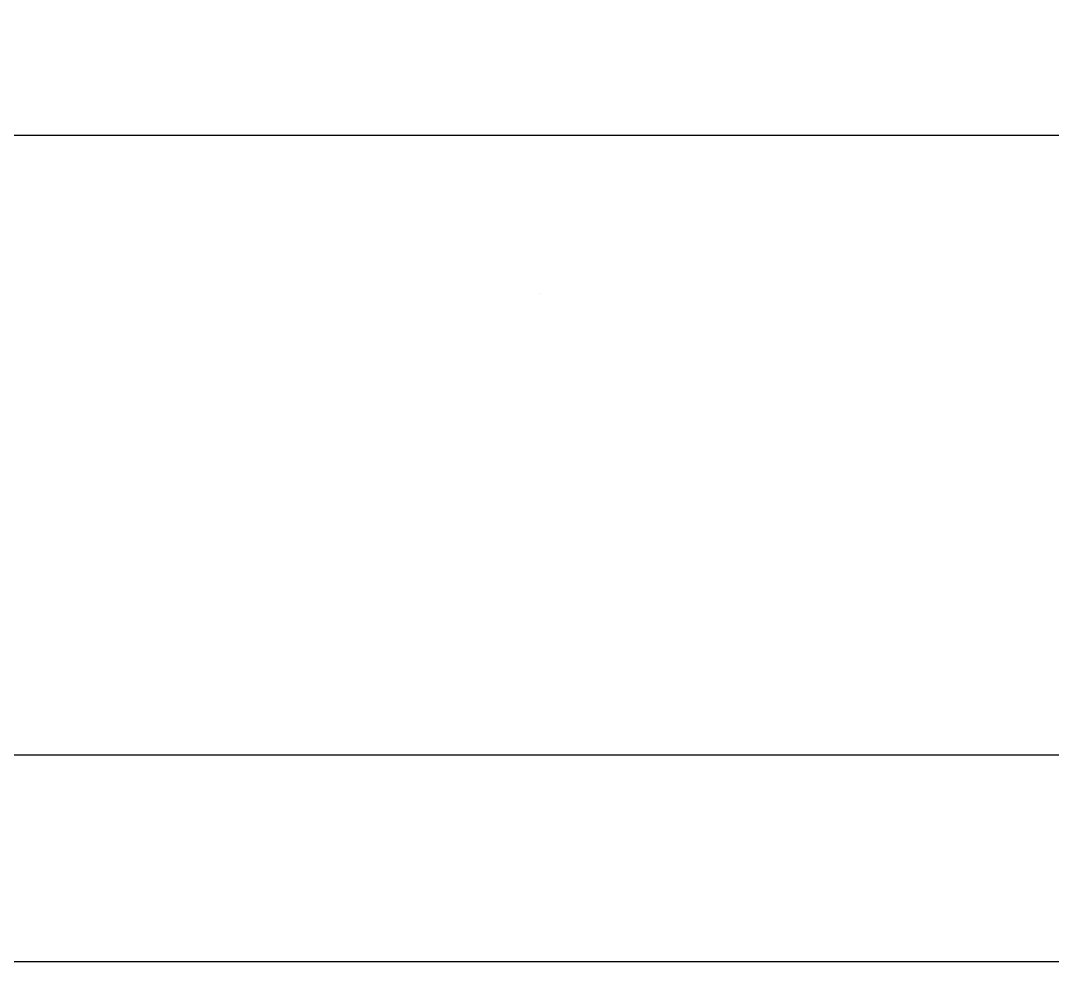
# Model space of a CAD drawing. Extents: x 0.2 to 49.5, y 17.6 to 52.5.
# Drawn here: x 40.848 to 43.781, y 17.644 to 20.318 of the extents above; entities that cross this region are included whole.
import ezdxf

# ---------------------------------------------------------------- set-up
doc = ezdxf.new("R2010")
doc.units = 0
doc.layers.get('0').update_dxf_attribs({"linetype": 'CONTINUOUS'})

msp = doc.modelspace()

# ---------------------------------------------------------------- linework, layer by layer
at = {"color": 7, "const_width": 0.0000000783}
for points in [[(40.9287, 20.1186), (40.9287, 20.3182), (40.9508, 20.3182), (40.9508, 20.1186), (40.9287, 20.1186)], [(41.0699, 20.1364), (41.0618, 20.1295), (41.0539, 20.124), (41.0463, 20.1201), (41.0385, 20.1174), (41.0304, 20.1158), (41.0219, 20.1153), (41.0088, 20.1166), (40.9978, 20.1205), (40.989, 20.127), (40.9826, 20.1354), (40.9788, 20.1454), (40.9775, 20.1567), (40.978, 20.1636), (40.9794, 20.17), (40.9818, 20.1761), (40.985, 20.1816), (40.9888, 20.1863), (40.9932, 20.1902), (40.9981, 20.1934), (41.0034, 20.1961), (41.0091, 20.1982), (41.0141, 20.1995), (41.0207, 20.2007), (41.0287, 20.2019), (41.0449, 20.2044), (41.058, 20.2072), (41.068, 20.2103), (41.0681, 20.2133), (41.0681, 20.2154), (41.0681, 20.2167), (41.0674, 20.2257), (41.0654, 20.2328), (41.0619, 20.2378), (41.0553, 20.2425), (41.047, 20.2452), (41.0368, 20.2462), (41.0273, 20.2455), (41.0196, 20.2435), (41.0138, 20.2401), (41.0093, 20.235), (41.0056, 20.2279), (41.0028, 20.2187), (40.9813, 20.2219), (40.9837, 20.2315), (40.9869, 20.2398), (40.9909, 20.2468), (40.9961, 20.2526), (41.0026, 20.2574), (41.0104, 20.2613), (41.0194, 20.2642), (41.0292, 20.2659), (41.04, 20.2664), (41.0504, 20.266), (41.0594, 20.2645), (41.067, 20.2621), (41.0734, 20.2589), (41.0785, 20.2553), (41.0824, 20.2511), (41.0853, 20.2463), (41.0876, 20.2408), (41.0892, 20.2344), (41.0898, 20.2291), (41.0902, 20.2216), (41.0903, 20.2118), (41.0903, 20.1792), (41.0905, 20.1592), (41.0909, 20.1448), (41.0917, 20.1359), (41.093, 20.13), (41.0948, 20.1242), (41.0973, 20.1186), (41.0743, 20.1186), (41.0723, 20.124), (41.0708, 20.1299), (41.0699, 20.1364)], [(41.2833, 20.1651), (41.3061, 20.162), (41.3015, 20.1483), (41.2948, 20.1368), (41.2861, 20.1276), (41.2755, 20.1208), (41.2631, 20.1167), (41.2489, 20.1153), (41.2311, 20.1175), (41.2161, 20.124), (41.2036, 20.1349), (41.1943, 20.1496), (41.1887, 20.1679), (41.1869, 20.1897), (41.1887, 20.2122), (41.1944, 20.231), (41.2038, 20.2463), (41.2162, 20.2575), (41.2308, 20.2642), (41.2476, 20.2664), (41.264, 20.2642), (41.2782, 20.2577), (41.2903, 20.2467), (41.2995, 20.2317), (41.305, 20.2132), (41.3068, 20.1912), (41.3068, 20.1895), (41.3068, 20.1873), (41.3067, 20.1846), (41.2097, 20.1846), (41.2115, 20.17), (41.2156, 20.1578), (41.2218, 20.1481), (41.2297, 20.1411), (41.2387, 20.1369), (41.249, 20.1355), (41.2567, 20.1363), (41.2636, 20.1386), (41.2697, 20.1425), (41.275, 20.1482), (41.2796, 20.1557), (41.2833, 20.1651)], [(41.3338, 20.1186), (41.3338, 20.2632), (41.3535, 20.2632), (41.3535, 20.2429), (41.358, 20.2495), (41.3635, 20.2552), (41.3698, 20.26), (41.3769, 20.2636), (41.3846, 20.2657), (41.393, 20.2664), (41.402, 20.2657), (41.4099, 20.2635), (41.4167, 20.2598), (41.4222, 20.2547), (41.4266, 20.2485), (41.4297, 20.2411), (41.441, 20.2552), (41.4544, 20.2636), (41.4699, 20.2664), (41.4818, 20.2651), (41.4917, 20.2611), (41.4997, 20.2545), (41.5055, 20.2452), (41.5089, 20.2329), (41.5101, 20.2178), (41.5101, 20.1186), (41.4882, 20.1186), (41.4882, 20.2097), (41.4879, 20.2186), (41.4872, 20.2256), (41.486, 20.2308), (41.4842, 20.2349), (41.4816, 20.2383), (41.4782, 20.2412), (41.4743, 20.2434), (41.4698, 20.2448), (41.465, 20.2452), (41.4564, 20.2441), (41.4488, 20.2407), (41.4422, 20.2351), (41.4372, 20.2269), (41.4342, 20.2161), (41.4331, 20.2026), (41.4331, 20.1186), (41.4111, 20.1186), (41.4111, 20.2125), (41.4105, 20.2225), (41.4087, 20.2307), (41.4057, 20.237), (41.4013, 20.2416), (41.3955, 20.2443), (41.3881, 20.2452), (41.382, 20.2446), (41.3763, 20.2428), (41.3708, 20.2398), (41.3661, 20.2356), (41.3622, 20.2303), (41.3594, 20.2238), (41.3574, 20.2158), (41.3562, 20.2057), (41.3558, 20.1936), (41.3558, 20.1186), (41.3338, 20.1186)], [(41.5428, 20.0632), (41.5428, 20.2632), (41.5629, 20.2632), (41.5629, 20.2444), (41.5678, 20.2511), (41.5732, 20.2566), (41.579, 20.2609), (41.5853, 20.264), (41.5926, 20.2658), (41.6006, 20.2664), (41.6113, 20.2654), (41.6211, 20.2622), (41.63, 20.2569), (41.6378, 20.2497), (41.6443, 20.2407), (41.6493, 20.23), (41.6529, 20.2181), (41.6551, 20.2054), (41.6558, 20.192), (41.655, 20.1777), (41.6526, 20.1643), (41.6486, 20.152), (41.6431, 20.1411), (41.6362, 20.132), (41.6278, 20.1248), (41.6185, 20.1195), (41.6089, 20.1164), (41.599, 20.1153), (41.5919, 20.1159), (41.5853, 20.1176), (41.5793, 20.1205), (41.5738, 20.1242), (41.569, 20.1286), (41.5649, 20.1336), (41.5649, 20.0632), (41.5428, 20.0632)], [(41.6821, 20.1186), (41.6821, 20.2632), (41.702, 20.2632), (41.702, 20.2412), (41.7069, 20.2503), (41.7116, 20.2571), (41.716, 20.2615), (41.7204, 20.2643), (41.7251, 20.2659), (41.7301, 20.2664), (41.7376, 20.2656), (41.7452, 20.2629), (41.7528, 20.2585), (41.7452, 20.2358), (41.7398, 20.2388), (41.7344, 20.2405), (41.729, 20.2411), (41.7244, 20.2406), (41.7201, 20.239), (41.7161, 20.2363), (41.7126, 20.2326), (41.7098, 20.2282), (41.7078, 20.2229), (41.7058, 20.2139), (41.7046, 20.2044), (41.7042, 20.1943), (41.7042, 20.1186), (41.6821, 20.1186)], [(41.855, 20.1651), (41.8778, 20.162), (41.8732, 20.1483), (41.8665, 20.1368), (41.8578, 20.1276), (41.8472, 20.1208), (41.8348, 20.1167), (41.8206, 20.1153), (41.8029, 20.1175), (41.7878, 20.124), (41.7753, 20.1349), (41.766, 20.1496), (41.7604, 20.1679), (41.7586, 20.1897), (41.7605, 20.2122), (41.7661, 20.231), (41.7755, 20.2463), (41.7879, 20.2575), (41.8025, 20.2642), (41.8193, 20.2664), (41.8357, 20.2642), (41.8499, 20.2577), (41.862, 20.2467), (41.8712, 20.2317), (41.8767, 20.2132), (41.8785, 20.1912), (41.8785, 20.1895), (41.8785, 20.1873), (41.8784, 20.1846), (41.7814, 20.1846), (41.7833, 20.17), (41.7873, 20.1578), (41.7935, 20.1481), (41.8014, 20.1411), (41.8104, 20.1369), (41.8207, 20.1355), (41.8284, 20.1363), (41.8353, 20.1386), (41.8414, 20.1425), (41.8467, 20.1482), (41.8513, 20.1557), (41.855, 20.1651)], [(41.8967, 20.1617), (41.9185, 20.1656), (41.9204, 20.1566), (41.9238, 20.1492), (41.9287, 20.1432), (41.935, 20.1389), (41.9429, 20.1363), (41.9522, 20.1355), (41.9614, 20.1362), (41.9689, 20.1385), (41.9747, 20.1423), (41.9788, 20.1472), (41.9812, 20.1526), (41.9821, 20.1585), (41.9813, 20.1636), (41.9792, 20.168), (41.9756, 20.1715), (41.971, 20.1739), (41.9635, 20.1767), (41.953, 20.1799), (41.9385, 20.1842), (41.9273, 20.1881), (41.9194, 20.1916), (41.9136, 20.1954), (41.9089, 20.1999), (41.9052, 20.2054), (41.9025, 20.2114), (41.9009, 20.2179), (41.9003, 20.2248), (41.9008, 20.2311), (41.9021, 20.237), (41.9043, 20.2427), (41.9073, 20.2479), (41.9109, 20.2524), (41.9152, 20.2564), (41.919, 20.259), (41.9237, 20.2614), (41.9292, 20.2635), (41.9353, 20.2651), (41.9416, 20.2661), (41.9482, 20.2664), (41.958, 20.2659), (41.967, 20.2643), (41.9751, 20.2615), (41.9822, 20.2579), (41.9879, 20.2535), (41.9922, 20.2483), (41.9955, 20.2421), (41.9981, 20.2346), (41.9998, 20.2259), (41.9783, 20.2226), (41.9767, 20.2295), (41.9738, 20.2353), (41.9697, 20.24), (41.9644, 20.2435), (41.9578, 20.2456), (41.9498, 20.2463), (41.9407, 20.2457), (41.9334, 20.2438), (41.9281, 20.2407), (41.9245, 20.2368), (41.9224, 20.2324), (41.9217, 20.2276), (41.922, 20.2246), (41.9229, 20.2217), (41.9244, 20.2191), (41.9265, 20.2166), (41.9293, 20.2144), (41.9328, 20.2125), (41.9364, 20.2112), (41.9429, 20.2091), (41.9523, 20.2063), (41.9663, 20.2019), (41.9772, 20.1981), (41.9849, 20.1949), (41.9907, 20.1915), (41.9955, 20.1872), (41.9995, 20.182), (42.0024, 20.1759), (42.0041, 20.169), (42.0047, 20.1611), (42.004, 20.1531), (42.0019, 20.1454), (41.9983, 20.138), (41.9934, 20.1313), (41.9872, 20.1257), (41.9797, 20.1212), (41.9713, 20.118), (41.9621, 20.116), (41.9523, 20.1153), (41.9367, 20.1166), (41.9238, 20.1205), (41.9136, 20.127), (41.9058, 20.1361), (41.9002, 20.1477), (41.8967, 20.1617)], [(42.1159, 20.1364), (42.1078, 20.1295), (42.0999, 20.124), (42.0923, 20.1201), (42.0845, 20.1174), (42.0764, 20.1158), (42.068, 20.1153), (42.0548, 20.1166), (42.0438, 20.1205), (42.035, 20.127), (42.0286, 20.1354), (42.0248, 20.1454), (42.0235, 20.1567), (42.024, 20.1636), (42.0254, 20.17), (42.0278, 20.1761), (42.031, 20.1816), (42.0348, 20.1863), (42.0392, 20.1902), (42.0441, 20.1934), (42.0494, 20.1961), (42.0551, 20.1982), (42.0601, 20.1995), (42.0667, 20.2007), (42.0747, 20.2019), (42.0909, 20.2044), (42.104, 20.2072), (42.114, 20.2103), (42.1141, 20.2133), (42.1141, 20.2154), (42.1141, 20.2167), (42.1134, 20.2257), (42.1114, 20.2328), (42.1079, 20.2378), (42.1013, 20.2425), (42.093, 20.2452), (42.0828, 20.2462), (42.0733, 20.2455), (42.0656, 20.2435), (42.0598, 20.2401), (42.0553, 20.235), (42.0516, 20.2279), (42.0488, 20.2187), (42.0273, 20.2219), (42.0297, 20.2315), (42.0329, 20.2398), (42.037, 20.2468), (42.0421, 20.2526), (42.0486, 20.2574), (42.0564, 20.2613), (42.0654, 20.2642), (42.0752, 20.2659), (42.086, 20.2664), (42.0964, 20.266), (42.1054, 20.2645), (42.113, 20.2621), (42.1194, 20.2589), (42.1245, 20.2553), (42.1284, 20.2511), (42.1313, 20.2463), (42.1336, 20.2408), (42.1352, 20.2344), (42.1358, 20.2291), (42.1362, 20.2216), (42.1363, 20.2118), (42.1363, 20.1792), (42.1365, 20.1592), (42.1369, 20.1448), (42.1377, 20.1359), (42.139, 20.13), (42.1408, 20.1242), (42.1433, 20.1186), (42.1203, 20.1186), (42.1183, 20.124), (42.1168, 20.1299), (42.1159, 20.1364)], [(41.2835, 20.2048), (41.282, 20.2159), (41.2792, 20.225), (41.2752, 20.2321), (41.2675, 20.24), (41.2584, 20.2447), (41.2479, 20.2463), (41.2383, 20.245), (41.2298, 20.2413), (41.2223, 20.235), (41.2165, 20.2266), (41.2126, 20.2165), (41.2109, 20.2048), (41.2835, 20.2048)], [(41.5628, 20.1901), (41.5639, 20.1731), (41.5673, 20.1593), (41.5729, 20.1488), (41.5802, 20.1414), (41.5884, 20.137), (41.5976, 20.1355), (41.6069, 20.137), (41.6153, 20.1416), (41.6228, 20.1493), (41.6286, 20.1602), (41.6321, 20.1745), (41.6332, 20.1921), (41.6321, 20.209), (41.6287, 20.2228), (41.623, 20.2335), (41.6157, 20.2411), (41.6076, 20.2457), (41.5986, 20.2472), (41.5895, 20.2456), (41.5812, 20.2407), (41.5736, 20.2326), (41.5676, 20.2214), (41.564, 20.2072), (41.5628, 20.1901)], [(41.8552, 20.2048), (41.8537, 20.2159), (41.8509, 20.225), (41.8469, 20.2321), (41.8392, 20.24), (41.8301, 20.2447), (41.8196, 20.2463), (41.81, 20.245), (41.8015, 20.2413), (41.794, 20.235), (41.7882, 20.2266), (41.7844, 20.2165), (41.7826, 20.2048), (41.8552, 20.2048)], [(41.068, 20.1912), (41.0587, 20.1877), (41.0467, 20.1846), (41.032, 20.1819), (41.0238, 20.1804), (41.0174, 20.1787), (41.0128, 20.177), (41.0093, 20.1749), (41.0064, 20.1722), (41.0041, 20.169), (41.0024, 20.1654), (41.0013, 20.1615), (41.001, 20.1574), (41.0017, 20.1512), (41.004, 20.1458), (41.0077, 20.1411), (41.0128, 20.1374), (41.0193, 20.1352), (41.0272, 20.1345), (41.0354, 20.1352), (41.043, 20.1373), (41.0499, 20.1407), (41.0559, 20.1453), (41.0608, 20.151), (41.0645, 20.1577), (41.0664, 20.1641), (41.0676, 20.1722), (41.068, 20.1822), (41.068, 20.1912)], [(42.114, 20.1912), (42.1047, 20.1877), (42.0927, 20.1846), (42.078, 20.1819), (42.0698, 20.1804), (42.0634, 20.1787), (42.0588, 20.177), (42.0553, 20.1749), (42.0524, 20.1722), (42.0501, 20.169), (42.0484, 20.1654), (42.0473, 20.1615), (42.047, 20.1574), (42.0477, 20.1512), (42.05, 20.1458), (42.0537, 20.1411), (42.0588, 20.1374), (42.0653, 20.1352), (42.0732, 20.1345), (42.0814, 20.1352), (42.089, 20.1373), (42.0959, 20.1407), (42.1019, 20.1453), (42.1068, 20.151), (42.1105, 20.1577), (42.1124, 20.1641), (42.1136, 20.1722), (42.114, 20.1822), (42.114, 20.1912)], [(42.1768, 20.1186), (42.1768, 20.1465), (42.2019, 20.1465), (42.2019, 20.1186), (42.1768, 20.1186)], [(41.158, 19.6101), (41.1969, 19.6002), (41.1866, 19.5709), (41.1719, 19.5465), (41.1529, 19.5273), (41.1302, 19.5133), (41.1044, 19.5049), (41.0754, 19.5021), (41.0457, 19.5043), (41.02, 19.5107), (40.9982, 19.5215), (40.9799, 19.5363), (40.9649, 19.5549), (40.9529, 19.5774), (40.9443, 19.6024), (40.9391, 19.6287), (40.9374, 19.6561), (40.9394, 19.6854), (40.9452, 19.712), (40.9549, 19.7361), (40.9683, 19.757), (40.9849, 19.7743), (41.0048, 19.7879), (41.0271, 19.7978), (41.0508, 19.8037), (41.076, 19.8057), (41.1038, 19.8032), (41.1285, 19.7957), (41.15, 19.7832), (41.168, 19.7663), (41.182, 19.7452), (41.1919, 19.7202), (41.1536, 19.7112), (41.1458, 19.7306), (41.1359, 19.7461), (41.124, 19.7578), (41.1099, 19.7659), (41.0937, 19.7708), (41.0752, 19.7724), (41.0538, 19.7706), (41.035, 19.7652), (41.0186, 19.7562), (41.005, 19.7442), (40.9943, 19.7296), (40.9867, 19.7127), (40.9816, 19.6943), (40.9785, 19.6755), (40.9775, 19.6563), (40.9787, 19.6324), (40.9823, 19.6106), (40.9884, 19.5909), (40.997, 19.5739), (41.0083, 19.56), (41.0223, 19.5492), (41.0381, 19.5415), (41.0547, 19.5369), (41.0722, 19.5354), (41.0928, 19.5375), (41.1112, 19.5437), (41.1274, 19.5542), (41.1409, 19.5688), (41.1511, 19.5874), (41.158, 19.6101)], [(41.2329, 19.6501), (41.2373, 19.6953), (41.2504, 19.7334), (41.2722, 19.7645), (41.3009, 19.7875), (41.3346, 19.8013), (41.3735, 19.8059), (41.3997, 19.8037), (41.4241, 19.7972), (41.4467, 19.7864), (41.4668, 19.7718), (41.4834, 19.7537), (41.4965, 19.7323), (41.506, 19.7081), (41.5117, 19.6818), (41.5136, 19.6535), (41.5116, 19.6248), (41.5056, 19.5982), (41.4956, 19.5736), (41.4819, 19.552), (41.4649, 19.5342), (41.4445, 19.5203), (41.4219, 19.5102), (41.3982, 19.5042), (41.3733, 19.5021), (41.3466, 19.5044), (41.3219, 19.511), (41.2992, 19.5222), (41.2792, 19.5371), (41.2627, 19.5554), (41.2497, 19.5768), (41.2404, 19.6004), (41.2348, 19.6248), (41.2329, 19.6501)], [(41.5637, 19.5071), (41.5637, 19.8006), (41.6648, 19.8006), (41.6858, 19.8002), (41.7032, 19.7988), (41.717, 19.7964), (41.733, 19.7915), (41.7474, 19.7845), (41.7601, 19.7754), (41.7742, 19.7611), (41.7858, 19.7444), (41.7948, 19.7253), (41.8012, 19.7039), (41.805, 19.6807), (41.8063, 19.6555), (41.8054, 19.6341), (41.8028, 19.6143), (41.7985, 19.5962), (41.7928, 19.58), (41.7861, 19.5658), (41.7785, 19.5535), (41.7701, 19.543), (41.7612, 19.5341), (41.7518, 19.5269), (41.7414, 19.5209), (41.7297, 19.516), (41.7167, 19.5122), (41.7024, 19.5094), (41.6866, 19.5077), (41.6696, 19.5071), (41.5637, 19.5071)], [(41.8664, 19.5071), (41.8664, 19.8006), (41.9052, 19.8006), (41.9052, 19.5071), (41.8664, 19.5071)], [(42.111, 19.6223), (42.111, 19.6567), (42.2353, 19.6569), (42.2353, 19.548), (42.2161, 19.534), (42.1964, 19.5226), (42.1763, 19.5137), (42.1558, 19.5073), (42.135, 19.5034), (42.1138, 19.5021), (42.0859, 19.5042), (42.0597, 19.5104), (42.0352, 19.5207), (42.0136, 19.5348), (41.9958, 19.5527), (41.9819, 19.5742), (41.9719, 19.5985), (41.9659, 19.6246), (41.9639, 19.6525), (41.9659, 19.6804), (41.9718, 19.7071), (41.9818, 19.7325), (41.9955, 19.7551), (42.0127, 19.7735), (42.0333, 19.7876), (42.0569, 19.7976), (42.0827, 19.8037), (42.1108, 19.8057), (42.1314, 19.8045), (42.1506, 19.8011), (42.1684, 19.7953), (42.1843, 19.7876), (42.1977, 19.778), (42.2087, 19.7666), (42.2177, 19.7531), (42.2251, 19.7371), (42.2309, 19.7186), (42.1959, 19.709), (42.1911, 19.7228), (42.1857, 19.7346), (42.1795, 19.7442), (42.172, 19.7522), (42.1627, 19.759), (42.1515, 19.7647), (42.1389, 19.769), (42.1254, 19.7716), (42.111, 19.7724), (42.0941, 19.7715), (42.0787, 19.7688), (42.065, 19.7643), (42.0529, 19.7583), (42.0424, 19.7512), (42.0336, 19.743), (42.0263, 19.7339), (42.0201, 19.7242), (42.0151, 19.714), (42.0089, 19.6953), (42.0052, 19.6756), (42.0039, 19.6549), (42.0054, 19.6302), (42.0099, 19.6083), (42.0174, 19.5892), (42.0278, 19.5731), (42.0409, 19.56), (42.0568, 19.55), (42.0743, 19.5429), (42.0926, 19.5386), (42.1116, 19.5372), (42.1283, 19.5383), (42.1447, 19.5415), (42.1609, 19.5469), (42.1756, 19.5535), (42.1877, 19.5604), (42.1973, 19.5676), (42.1973, 19.6223), (42.111, 19.6223)], [(42.2808, 19.6501), (42.2852, 19.6953), (42.2982, 19.7334), (42.32, 19.7645), (42.3487, 19.7875), (42.3825, 19.8013), (42.4213, 19.8059), (42.4475, 19.8037), (42.472, 19.7972), (42.4946, 19.7864), (42.5146, 19.7718), (42.5312, 19.7537), (42.5444, 19.7323), (42.5539, 19.7081), (42.5596, 19.6818), (42.5615, 19.6535), (42.5595, 19.6248), (42.5535, 19.5982), (42.5435, 19.5736), (42.5298, 19.552), (42.5128, 19.5342), (42.4924, 19.5203), (42.4698, 19.5102), (42.4461, 19.5042), (42.4211, 19.5021), (42.3945, 19.5044), (42.3698, 19.511), (42.3471, 19.5222), (42.3271, 19.5371), (42.3106, 19.5554), (42.2976, 19.5768), (42.2883, 19.6004), (42.2827, 19.6248), (42.2808, 19.6501)], [(41.273, 19.6495), (41.2761, 19.6166), (41.2856, 19.5888), (41.3015, 19.5659), (41.3221, 19.5489), (41.346, 19.5388), (41.3731, 19.5354), (41.4006, 19.5388), (41.4246, 19.5491), (41.4452, 19.5662), (41.461, 19.5896), (41.4704, 19.6188), (41.4736, 19.6537), (41.4722, 19.6766), (41.4682, 19.6974), (41.4615, 19.7163), (41.4521, 19.7327), (41.4403, 19.7466), (41.426, 19.7577), (41.4098, 19.7659), (41.3924, 19.7708), (41.3737, 19.7724), (41.3474, 19.7693), (41.3238, 19.7598), (41.3027, 19.7441), (41.2862, 19.721), (41.2763, 19.6895), (41.273, 19.6495)], [(42.3208, 19.6495), (42.324, 19.6166), (42.3335, 19.5888), (42.3494, 19.5659), (42.37, 19.5489), (42.3939, 19.5388), (42.4209, 19.5354), (42.4484, 19.5388), (42.4725, 19.5491), (42.4931, 19.5662), (42.5089, 19.5896), (42.5183, 19.6188), (42.5214, 19.6537), (42.5201, 19.6766), (42.5161, 19.6974), (42.5093, 19.7163), (42.5, 19.7327), (42.4882, 19.7466), (42.4739, 19.7577), (42.4577, 19.7659), (42.4403, 19.7708), (42.4215, 19.7724), (42.3953, 19.7693), (42.3717, 19.7598), (42.3506, 19.7441), (42.3341, 19.721), (42.3241, 19.6895), (42.3208, 19.6495)], [(41.6652, 19.5418), (41.6831, 19.5424), (41.6983, 19.5442), (41.7107, 19.5472), (41.721, 19.5513), (41.7298, 19.5564), (41.737, 19.5624), (41.7456, 19.5727), (41.7527, 19.585), (41.7586, 19.5995), (41.7628, 19.6162), (41.7654, 19.635), (41.7663, 19.6561), (41.7646, 19.6844), (41.7595, 19.708), (41.7512, 19.7269), (41.7404, 19.7415), (41.7281, 19.7526), (41.7144, 19.76), (41.7019, 19.7633), (41.6851, 19.7653), (41.6642, 19.766), (41.6025, 19.766), (41.6025, 19.5418), (41.6652, 19.5418)]]:
    msp.add_lwpolyline(points, dxfattribs=at)
at = {"color": 7}
for points in [[(48.8758, 19.9917), (25.3957, 19.9917)], [(0.7416, 18.2307), (48.8758, 18.2307)], [(0.1546, 17.6437), (49.4628, 17.6437)]]:
    msp.add_lwpolyline(points, dxfattribs=at)
at = {"color": 5, "const_width": 0.0000000783}
for points in [[(42.6946, 19.0054), (42.6959, 19.0443), (42.6998, 19.0778), (42.7062, 19.1059), (42.7152, 19.1293), (42.7266, 19.1489), (42.7406, 19.1646), (42.7571, 19.1761), (42.7762, 19.183), (42.798, 19.1853), (42.8143, 19.184), (42.8292, 19.1802), (42.8427, 19.1739), (42.8548, 19.1652), (42.8654, 19.1542), (42.8745, 19.141), (42.8823, 19.1256), (42.8888, 19.1081), (42.8942, 19.0886), (42.8982, 19.0656), (42.9005, 19.0379), (42.9013, 19.0054), (42.9001, 18.9667), (42.8962, 18.9333), (42.8899, 18.9053), (42.881, 18.8818), (42.8695, 18.8622), (42.8556, 18.8464), (42.8391, 18.8349), (42.8199, 18.828), (42.798, 18.8256), (42.7696, 18.8297), (42.7456, 18.8419), (42.726, 18.8622), (42.7086, 18.8976), (42.6981, 18.9453), (42.6946, 19.0054)], [(43.0875, 18.8317), (43.0486, 18.8317), (43.0486, 19.1072), (43.0382, 19.0973), (43.0259, 19.0874), (43.0117, 19.0774), (42.997, 19.0683), (42.9834, 19.0609), (42.9707, 19.0551), (42.9707, 19.0969), (42.9916, 19.1091), (43.0106, 19.1228), (43.0278, 19.1382), (43.0425, 19.1542), (43.0541, 19.1699), (43.0624, 19.1853), (43.0875, 19.1853), (43.0875, 18.8317)], [(43.3102, 19.0054), (43.3115, 19.0443), (43.3153, 19.0778), (43.3218, 19.1059), (43.3307, 19.1293), (43.3422, 19.1489), (43.3562, 19.1646), (43.3727, 19.1761), (43.3918, 19.183), (43.4136, 19.1853), (43.4299, 19.184), (43.4448, 19.1802), (43.4583, 19.1739), (43.4704, 19.1652), (43.481, 19.1542), (43.4901, 19.141), (43.4979, 19.1256), (43.5044, 19.1081), (43.5098, 19.0886), (43.5137, 19.0656), (43.5161, 19.0379), (43.5169, 19.0054), (43.5156, 18.9667), (43.5118, 18.9333), (43.5055, 18.9053), (43.4966, 18.8818), (43.4851, 18.8622), (43.4712, 18.8464), (43.4546, 18.8349), (43.4354, 18.828), (43.4136, 18.8256), (43.3852, 18.8297), (43.3612, 18.8419), (43.3416, 18.8622), (43.3241, 18.8976), (43.3137, 18.9453), (43.3102, 19.0054)], [(43.761, 18.8732), (43.761, 18.8317), (43.5515, 18.8317), (43.5518, 18.8419), (43.5533, 18.8519), (43.5561, 18.8617), (43.5625, 18.8775), (43.571, 18.8931), (43.5817, 18.9085), (43.5952, 18.9247), (43.6121, 18.9425), (43.6326, 18.9619), (43.6633, 18.9911), (43.6866, 19.0159), (43.7024, 19.0365), (43.7125, 19.0545), (43.7186, 19.0718), (43.7206, 19.0885), (43.7188, 19.1047), (43.7132, 19.1192), (43.7041, 19.1318), (43.6919, 19.1417), (43.6775, 19.1475), (43.6609, 19.1495), (43.6434, 19.1474), (43.6284, 19.1412), (43.6159, 19.1308), (43.6066, 19.1167), (43.6009, 19.0994), (43.5989, 19.0789), (43.5589, 19.0834), (43.5641, 19.114), (43.5744, 19.1392), (43.5898, 19.1592), (43.6097, 19.1737), (43.6337, 19.1824), (43.6618, 19.1853), (43.6901, 19.1822), (43.7142, 19.1728), (43.734, 19.1572), (43.7488, 19.137), (43.7576, 19.1137), (43.7606, 19.0875), (43.7597, 19.0735), (43.7571, 19.0596), (43.7528, 19.046), (43.7465, 19.0321), (43.7379, 19.0178), (43.727, 19.0029), (43.7123, 18.986), (43.6923, 18.9654), (43.667, 18.941), (43.6464, 18.9215), (43.6314, 18.9067), (43.622, 18.8966), (43.6158, 18.8889), (43.6103, 18.8811), (43.6056, 18.8732), (43.761, 18.8732)], [(42.7346, 19.0054), (42.7367, 18.954), (42.7427, 18.9155), (42.7529, 18.8899), (42.766, 18.874), (42.7811, 18.8644), (42.798, 18.8612), (42.8149, 18.8644), (42.8299, 18.874), (42.8431, 18.89), (42.8532, 18.9157), (42.8593, 18.9541), (42.8613, 19.0054), (42.8593, 19.0568), (42.8532, 19.0954), (42.8431, 19.1209), (42.8299, 19.1368), (42.8147, 19.1463), (42.7975, 19.1495), (42.7809, 19.1467), (42.7666, 19.1383), (42.7547, 19.1243), (42.7436, 19.0968), (42.7369, 19.0571), (42.7346, 19.0054)], [(43.3502, 19.0054), (43.3522, 18.954), (43.3583, 18.9155), (43.3685, 18.8899), (43.3816, 18.874), (43.3966, 18.8644), (43.4136, 18.8612), (43.4305, 18.8644), (43.4455, 18.874), (43.4586, 18.89), (43.4688, 18.9157), (43.4749, 18.9541), (43.4769, 19.0054), (43.4749, 19.0568), (43.4688, 19.0954), (43.4586, 19.1209), (43.4455, 19.1368), (43.4303, 19.1463), (43.4131, 19.1495), (43.3965, 19.1467), (43.3822, 19.1383), (43.3703, 19.1243), (43.3591, 19.0968), (43.3524, 19.0571), (43.3502, 19.0054)], [(43.209, 18.8317), (43.209, 18.8809), (43.2533, 18.8809), (43.2533, 18.8317), (43.209, 18.8317)]]:
    msp.add_lwpolyline(points, dxfattribs=at)

doc.saveas('drawing.dxf')
